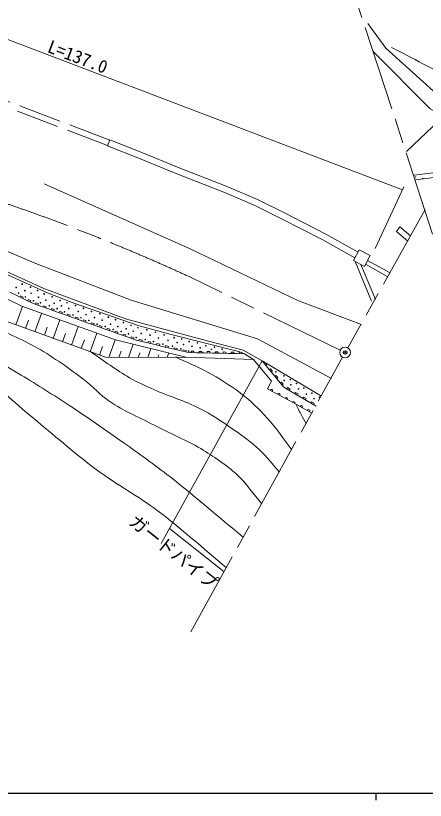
# Model space of a CAD drawing. Units: millimetres, scale not verified. Extents: x 40000 to 680000, y 20000 to 380000.
# Drawn here: x 217478 to 274946, y 204000 to 314160 of the extents above; entities that cross this region are included whole.
import ezdxf
from ezdxf.enums import TextEntityAlignment as Align

# ---------------------------------------------------------------- set-up
doc = ezdxf.new("R2010")
doc.units = ezdxf.units.MM
doc.header["$LTSCALE"] = 1000
doc.header["$PDMODE"] = 32
doc.header["$PDSIZE"] = 500
doc.linetypes.add('CHAIN', pattern=[18.5, 12, -1.5, 3.5, -1.5])
doc.linetypes.add('DASHED', pattern=[7.5, 6, -1.5])
for name, color, linetype, lineweight in [('M-BGD', 7, 'Continuous', 13), ('M-BMK', 2, 'CHAIN', 13), ('M-BMK-SRVR', 3, 'Continuous', 13), ('M-STR-HTXT', 7, 'Continuous', 13), ('M-TTL-BAND', 7, 'Continuous', 25)]:
    doc.layers.add(name, color=color, linetype=linetype, lineweight=lineweight)
doc.layers.add('M-OTRS', color=6, linetype='Continuous')
doc.styles.add('ＭＳ ゴシック', font='')
doc.styles.get('ＭＳ ゴシック').set_extended_font_data('MS Gothic')

msp = doc.modelspace()

# ---------------------------------------------------------------- linework, layer by layer
at = {"layer": 'M-BGD', "linetype": 'DASHED'}
for p, q in [((230670, 296699), (215892, 302303)), ((230371, 295953), (215623, 301549)), ((265115, 279640), (267565, 273649)), ((265897, 279221), (267943, 274330)), ((266576, 279261), (269698, 277493)), ((266856, 279784), (270010, 278055))]:
    msp.add_line(p, q, dxfattribs=at)
at = {"layer": 'M-BGD'}
for p, q in [((230688, 296745), (230354, 295910)), ((265682, 281299), (264865, 279774)), ((267225, 280473), (265682, 281299)), ((266408, 278948), (267225, 280473)), ((264865, 279774), (266408, 278948)), ((217710, 274831), (216642, 275356)), ((218779, 274306), (217710, 274831)), ((219847, 273781), (218779, 274306)), ((218454, 273318), (217520, 270737)), ((220963, 273383), (219847, 273781)), ((222080, 272986), (220963, 273383)), ((221110, 272363), (220175, 269777)), ((223196, 272588), (222080, 272986)), ((224312, 272191), (223196, 272588)), ((225428, 271793), (224312, 272191)), ((219292, 271424), (218867, 270250)), ((223659, 271446), (222722, 268856)), ((226545, 271396), (225428, 271793)), ((227661, 270998), (226545, 271396)), ((228777, 270601), (227661, 270998)), ((221909, 270439), (221497, 269299)), ((226264, 270509), (225325, 267914)), ((229894, 270204), (228777, 270601)), ((231010, 269806), (229894, 270204)), ((224475, 269521), (224060, 268372)), ((228854, 269577), (227914, 266978)), ((232126, 269409), (231010, 269806)), ((233243, 269011), (232126, 269409)), ((234359, 268614), (233243, 269011)), ((227126, 268654), (226682, 267424)), ((229659, 267719), (229220, 266506)), ((231450, 268644), (230548, 266149)), ((233971, 268024), (233299, 266166)), ((235589, 268321), (234359, 268614)), ((236819, 268028), (235589, 268321)), ((238049, 267736), (236819, 268028)), ((239279, 267443), (238049, 267736)), ((232259, 267040), (231940, 266158)), ((234910, 266819), (234677, 266174)), ((236458, 267415), (236013, 266182)), ((238957, 266803), (238738, 266199)), ((240509, 267150), (239279, 267443)), ((241739, 266857), (240509, 267150)), ((242859, 266833), (241739, 266857)), ((243979, 266808), (242859, 266833)), ((245099, 266783), (243979, 266808)), ((246219, 266759), (245099, 266783)), ((247339, 266734), (246219, 266759)), ((248459, 266709), (247339, 266734)), ((249579, 266685), (248459, 266709)), ((237545, 266547), (237416, 266191)), ((239992, 266320), (239951, 266206)), ((250850, 265890), (241361, 266215)), ((253379, 262853), (250850, 265890)), ((252822, 264763), (252057, 265690)), ((252312, 265381), (252423, 265472)), ((253588, 263836), (252822, 264763)), ((254353, 262909), (253588, 263836)), ((252792, 261765), (253379, 262853)), ((255119, 261982), (254353, 262909)), ((252792, 261765), (253841, 261200)), ((253841, 261200), (254891, 260634)), ((256246, 261323), (255119, 261982)), ((257374, 260663), (256246, 261323)), ((254891, 260634), (255940, 260068)), ((255940, 260068), (256989, 259502)), ((258501, 260004), (257374, 260663)), ((259628, 259345), (258501, 260004)), ((256989, 259502), (258039, 258936)), ((258039, 258936), (259088, 258371))]:
    msp.add_line(p, q, dxfattribs=at)
for points in [[(273371, 291781), (310468, 296458), (339005, 297891), (351868, 298143), (363452, 298030), (364412, 303747), (372449, 301986), (376195, 302082), (386281, 301345), (396911, 304451), (399504, 313192), (392044, 317867), (390859, 308293), (387433, 308325), (388906, 314985), (387626, 318667), (384808, 310887), (379461, 310086), (373730, 310535), (369407, 308677), (369983, 313736), (380101, 324398)], [(266906, 313070), (269419, 309582), (279420, 300556), (307697, 296108)], [(272286, 295076), (276958, 299504), (277112, 300222), (275625, 301069), (267655, 309148)], [(411233, 296774), (411233, 296261), (376772, 297171), (363399, 297406), (355343, 297542), (348340, 297555), (340379, 297316), (330758, 296797), (319687, 296266), (310637, 295841), (296384, 293967), (281015, 292033), (273594, 291101)], [(265508, 280975), (261001, 283478), (255098, 286512), (251399, 288334), (247259, 290124), (240190, 292882), (235166, 294951), (230688, 296745)], [(261792, 263244), (251397, 268780), (233694, 274202), (220067, 279481), (197821, 289015), (187103, 291384), (177138, 293108), (165396, 294616), (153007, 295640), (141588, 296071), (129846, 295801), (117888, 295101), (105931, 293754), (98013, 292462), (86917, 290199), (78030, 288045), (70125, 285868)], [(265083, 280181), (260576, 282684), (254694, 285708), (251021, 287517), (246917, 289292), (239855, 292046), (234827, 294117), (230354, 295910)], [(164245, 292004), (174191, 290856), (184122, 289309), (191991, 287807), (199209, 286081), (208154, 281889), (221447, 275836), (232903, 271622), (243619, 268707), (249380, 267205), (252057, 265690), (260398, 260731)], [(265983, 270798), (257160, 274113), (241953, 281425), (221473, 290565)], [(250850, 265890), (249579, 266685), (248922, 266984), (239277, 269395), (234793, 270635), (225752, 273774), (222030, 275186), (211651, 279894), (200168, 285169)], [(272883, 283232), (271373, 284502), (270905, 283881), (272473, 282494)], [(218066, 274656), (218155, 274835), (218511, 274660), (218422, 274481)], [(219135, 274131), (219223, 274310), (219579, 274135), (219491, 273956)], [(220219, 273648), (220286, 273837), (220658, 273704), (220591, 273516)], [(221335, 273251), (221402, 273439), (221774, 273307), (221707, 273118)], [(222452, 272853), (222519, 273042), (222891, 272909), (222824, 272721)], [(223568, 272456), (223635, 272644), (224007, 272512), (223940, 272323)], [(224684, 272058), (224751, 272247), (225123, 272114), (225056, 271926)], [(225801, 271661), (225868, 271849), (226240, 271717), (226173, 271528)], [(226917, 271263), (226984, 271452), (227356, 271319), (227289, 271131)], [(228033, 270866), (228100, 271054), (228472, 270922), (228405, 270733)], [(229150, 270469), (229217, 270657), (229589, 270524), (229522, 270336)], [(230266, 270071), (230333, 270259), (230705, 270127), (230638, 269939)], [(231382, 269674), (231449, 269862), (231821, 269730), (231754, 269541)], [(232498, 269276), (232566, 269465), (232938, 269332), (232871, 269144)], [(233615, 268879), (233682, 269067), (234054, 268935), (233987, 268746)], [(234769, 268516), (234815, 268711), (235225, 268613), (235179, 268419)], [(235999, 268223), (236045, 268418), (236455, 268320), (236409, 268126)], [(237229, 267931), (237275, 268125), (237685, 268028), (237639, 267833)], [(238459, 267638), (238505, 267833), (238915, 267735), (238869, 267540)], [(239689, 267345), (239735, 267540), (240145, 267442), (240099, 267248)], [(240919, 267052), (240965, 267247), (241375, 267149), (241329, 266955)], [(242112, 266849), (242116, 267049), (242490, 267041), (242485, 266841)], [(243232, 266824), (243236, 267024), (243610, 267016), (243605, 266816)], [(244352, 266800), (244357, 267000), (244730, 266992), (244725, 266792)], [(245472, 266775), (245477, 266975), (245850, 266967), (245846, 266767)], [(246592, 266750), (246597, 266950), (246970, 266942), (246966, 266742)], [(247712, 266726), (247717, 266926), (248090, 266918), (248086, 266718)], [(248832, 266701), (248837, 266901), (249210, 266893), (249206, 266693)], [(252566, 265387), (252721, 265199), (252567, 265072)], [(253077, 264454), (253232, 264581), (253487, 264272), (253333, 264145)], [(253843, 263527), (253997, 263654), (254252, 263345), (254098, 263218)], [(254609, 262600), (254763, 262727), (255018, 262418), (254864, 262291)], [(255495, 261762), (255596, 261935), (255971, 261715), (255870, 261542)], [(256622, 261103), (256723, 261276), (257099, 261056), (256998, 260883)], [(257749, 260444), (257850, 260616), (258226, 260396), (258125, 260224)], [(258877, 259784), (258978, 259957), (259354, 259737), (259253, 259564)]]:
    msp.add_lwpolyline(points, dxfattribs=at)
msp.add_lwpolyline([(241361, 266215), (230210, 266147), (208713, 273923), (199193, 282118), (208258, 278281), (218329, 273363), (231474, 268635)], close=True, dxfattribs=at)
for centre, radius in [((273608, 291506), 24.5), ((274556, 291325), 25), ((218388, 276487), 50), ((217535, 276004), 50), ((218759, 275554), 50), ((219547, 276053), 50), ((220529, 275586), 50), ((217873, 275199), 50), ((218839, 274668), 50), ((219628, 275183), 50), ((220674, 274620), 50), ((221479, 275087), 50), ((222590, 274668), 50), ((219982, 274137), 50), ((220964, 273863), 50), ((221705, 274233), 50), ((222204, 273445), 50), ((222880, 273783), 50), ((223701, 274185), 50), ((223910, 273429), 50), ((224667, 273863), 50), ((225874, 273461), 50), ((223298, 273026), 50), ((224345, 272575), 50), ((224940, 273042), 50), ((225520, 272141), 50), ((226260, 272640), 50), ((226985, 273074), 50), ((227339, 272189), 50), ((228112, 272624), 50), ((229271, 272318), 50), ((226631, 271754), 50), ((227742, 271384), 50), ((228546, 271786), 50), ((229609, 271400), 50), ((230478, 271835), 50), ((231476, 271481), 50), ((232587, 271078), 50), ((228917, 270853), 50), ((230028, 270531), 50), ((230784, 270853), 50), ((231138, 270096), 50), ((231814, 270531), 50), ((232974, 270209), 50), ((233650, 270676), 50), ((233972, 269855), 50), ((234632, 270354), 50), ((235871, 270048), 50), ((232265, 269822), 50), ((233312, 269484), 50), ((234390, 268969), 50), ((235082, 269549), 50), ((236322, 269307), 50), ((237079, 269710), 50), ((237497, 268905), 50), ((238302, 269339), 50), ((239703, 268953), 50), ((240765, 268776), 50), ((235662, 268679), 50), ((236805, 268422), 50), ((238141, 268036), 50), ((238850, 268583), 50), ((239461, 267762), 50), ((240121, 268261), 50), ((241039, 267987), 50), ((241828, 268422), 50), ((242214, 267746), 50), ((242971, 268213), 50), ((244162, 267826), 50), ((240653, 267375), 50), ((241747, 267086), 50), ((243357, 267536), 50), ((244935, 267311), 50), ((245386, 267617), 50), ((246448, 267343), 50), ((253971, 264145), 50), ((255112, 263595), 50), ((255153, 262953), 50), ((256008, 263065), 50), ((256090, 262342), 50), ((256864, 262536), 50), ((257160, 261751), 50), ((257903, 261884), 50), ((259024, 261150), 50), ((258260, 261018), 50), ((259329, 260396), 50), ((260083, 260600), 50)]:
    msp.add_circle(centre, radius, dxfattribs=at)
for centre, start, end in [((253317, 261484), 331.29308, 152.04408), ((254366, 260918), 331.29571, 152.04282), ((255416, 260352), 331.29571, 152.04282), ((256465, 259786), 331.29308, 152.04408), ((257515, 259221), 331.29823, 152.0403), ((258564, 258655), 331.29571, 152.04282)]:
    msp.add_arc(centre, 199, start, end, dxfattribs=at)
for points, knots in [([(325938, 297235), (323321, 297670), (320716, 298180), (318088, 298539), (315291, 298921), (312480, 299193), (309668, 299443), (306756, 299701), (303836, 299869), (300919, 300059), (298729, 300201), (296519, 300141), (294346, 300449), (292561, 300702), (290799, 301133), (289068, 301640), (285672, 302635), (282338, 303863), (279087, 305260), (276049, 306565), (273172, 308217), (270214, 309696)], [0, 0, 0, 0, 1, 1, 1, 2, 2, 2, 3, 3, 3, 4, 4, 4, 5, 5, 5, 6, 6, 6, 7, 7, 7, 7]), ([(252004, 245603), (250851, 246968), (249856, 248485), (248544, 249699), (247004, 251124), (245230, 252288), (243437, 253376), (241497, 254553), (239373, 255395), (237359, 256440), (235081, 257623), (232687, 258621), (230566, 260067), (229309, 260924), (228303, 262106), (227093, 263029), (224998, 264627), (222842, 266162), (220556, 267472), (218250, 268793), (215788, 269827), (213354, 270894), (210766, 272029), (208199, 273260), (205489, 274061), (203177, 274744), (200746, 274930), (198390, 275440), (196166, 275921), (193949, 276437), (191750, 277023), (189486, 277627), (187285, 278460), (185008, 279015), (181606, 279844), (178121, 280297), (174692, 281007), (171755, 281615), (168862, 282435), (165907, 282948), (162965, 283457), (160001, 283898), (157020, 284071), (155219, 284176), (153402, 284196), (151606, 284020), (149865, 283849), (148118, 283572), (146448, 283050), (144579, 282465), (142927, 281316), (141085, 280649), (138308, 279643), (135380, 279113), (132556, 278249), (130378, 277583), (128190, 276934), (126070, 276104), (124920, 275654), (123787, 275154), (122699, 274571), (122186, 274297), (121711, 273959), (121218, 273652)], [0, 0, 0, 0, 1, 1, 1, 2, 2, 2, 3, 3, 3, 4, 4, 4, 5, 5, 5, 6, 6, 6, 7, 7, 7, 8, 8, 8, 9, 9, 9, 10, 10, 10, 11, 11, 11, 12, 12, 12, 13, 13, 13, 14, 14, 14, 15, 15, 15, 16, 16, 16, 17, 17, 17, 18, 18, 18, 19, 19, 19, 20, 20, 20, 21, 21, 21, 21]), ([(128061, 273601), (130853, 274657), (133590, 275873), (136438, 276768), (140022, 277894), (143676, 278824), (147367, 279526), (150234, 280071), (153132, 280611), (156050, 280649), (160362, 280705), (164633, 279795), (168920, 279321), (172396, 278938), (175902, 278737), (179339, 278096), (183642, 277293), (187869, 276101), (192057, 274827), (195286, 273844), (198437, 272615), (201607, 271456), (204633, 270349), (207732, 269407), (210647, 268034), (213289, 266790), (215754, 265196), (218257, 263693), (220553, 262314), (222814, 260876), (225050, 259403), (227585, 257732), (230083, 256003), (232558, 254244), (234762, 252678), (236962, 251104), (239095, 249443), (242613, 246704), (245973, 243769), (249412, 240931)], [0, 0, 0, 0, 1, 1, 1, 2, 2, 2, 3, 3, 3, 4, 4, 4, 5, 5, 5, 6, 6, 6, 7, 7, 7, 8, 8, 8, 9, 9, 9, 10, 10, 10, 11, 11, 11, 12, 12, 12, 13, 13, 13, 13]), ([(247031, 236641), (243803, 239326), (240711, 242184), (237347, 244697), (234644, 246717), (231648, 248322), (228934, 250327), (226026, 252474), (223322, 254884), (220520, 257167), (217773, 259404), (215230, 261914), (212287, 263886), (209752, 265584), (207046, 267052), (204237, 268244), (200360, 269890), (196222, 270839), (192191, 272058), (187588, 273449), (183008, 274942), (178329, 276053), (174714, 276911), (171059, 277643), (167373, 278111), (164665, 278454), (161930, 278745), (159201, 278655), (155214, 278525), (151271, 277742), (147337, 277082), (144839, 276663), (142325, 276271), (139892, 275568), (137757, 274952), (135735, 273995), (133657, 273208)], [0, 0, 0, 0, 1, 1, 1, 2, 2, 2, 3, 3, 3, 4, 4, 4, 5, 5, 5, 6, 6, 6, 7, 7, 7, 8, 8, 8, 9, 9, 9, 10, 10, 10, 11, 11, 11, 12, 12, 12, 12]), ([(254487, 250079), (253538, 251137), (252680, 252283), (251640, 253252), (250553, 254266), (249338, 255138), (248120, 255990), (246560, 257081), (244973, 258150), (243280, 259021), (241227, 260077), (238983, 260716), (236876, 261661), (235719, 262180), (234554, 262692), (233454, 263323), (231585, 264395), (229872, 265719), (228081, 266917)], [0, 0, 0, 0, 1, 1, 1, 2, 2, 2, 3, 3, 3, 4, 4, 4, 5, 5, 5, 6, 6, 6, 6]), ([(256229, 253218), (255079, 254701), (254046, 256283), (252781, 257668), (251630, 258928), (250381, 260110), (249033, 261156), (247585, 262278), (246010, 263237), (244405, 264121), (242966, 264914), (241428, 265511), (239940, 266206)], [0, 0, 0, 0, 1, 1, 1, 2, 2, 2, 3, 3, 3, 4, 4, 4, 4]), ([(258239, 256841), (258014, 257256), (257784, 257669), (257564, 258087), (257299, 258592), (257047, 259103), (256788, 259611)], [0, 0, 0, 0, 1, 1, 1, 2, 2, 2, 2])]:
    msp.add_open_spline(points, degree=3, knots=knots, dxfattribs=at)
at = {"layer": 'M-BMK'}
for p, q in [((260766, 330079), (278820, 274782)), ((274940, 286940), (264058, 267524)), ((263017, 267198), (241804, 277530)), ((242051, 227665), (263329, 266213))]:
    msp.add_line(p, q, dxfattribs=at)
msp.add_arc((128198, 30684), 271733, 65.2867, 79.65441, dxfattribs=at)
at = {"layer": 'M-BMK-SRVR'}
msp.add_circle((263691, 266870), 750, dxfattribs=at)
at = {"layer": 'M-OTRS'}
msp.add_point((263691, 266870), dxfattribs=at)
at = {"layer": 'M-STR-HTXT'}
for p, q in [((138184, 340512), (271764, 289726)), ((267892, 281456), (271949, 290122)), ((252057, 265690), (237902, 240051)), ((239071, 242169), (246713, 236067))]:
    msp.add_line(p, q, dxfattribs=at)
at = {"layer": 'M-TTL-BAND'}
for p, q in [((40000, 205000), (579000, 205000)), ((268000, 205000), (268000, 204000))]:
    msp.add_line(p, q, dxfattribs=at)

# ---------------------------------------------------------------- texts
at = {"layer": 'M-STR-HTXT', "style": 'ＭＳ ゴシック'}
for s, rotation, p in [('L=137.0', 339.185, (226192, 308390)), ('ガードパイプ', 321.395, (239646, 238872))]:
    msp.add_text(s, height=1833, rotation=rotation, dxfattribs=at).set_placement(p, align=Align.MIDDLE_CENTER)

doc.saveas('drawing.dxf')
